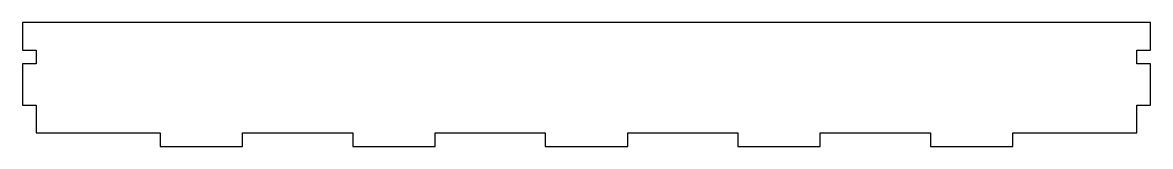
# Model space of a CAD drawing. Header units: millimetres. Extents: x -430 to -20, y -435 to -390.
import ezdxf

# ---------------------------------------------------------------- set-up
doc = ezdxf.new("R2010")
doc.units = ezdxf.units.MM

msp = doc.modelspace()

# ---------------------------------------------------------------- linework, layer by layer
at = {"color": 7, "linetype": 'Continuous', "lineweight": 25}
for p, q in [((-430, -390), (-430, -400)), ((-20, -390), (-430, -390)), ((-20, -400), (-20, -390)), ((-430, -400), (-425, -400)), ((-425, -400), (-425, -405)), ((-25, -405), (-25, -400)), ((-25, -400), (-20, -400)), ((-430, -405), (-430, -420)), ((-425, -405), (-430, -405)), ((-20, -405), (-25, -405)), ((-20, -420), (-20, -405)), ((-430, -420), (-425, -420)), ((-425, -420), (-425, -430)), ((-25, -420), (-20, -420)), ((-25, -430), (-25, -420)), ((-425, -430), (-380, -430)), ((-380, -430), (-380, -435)), ((-350, -430), (-310, -430)), ((-350, -435), (-350, -430)), ((-310, -430), (-310, -435)), ((-280, -430), (-240, -430)), ((-280, -435), (-280, -430)), ((-240, -430), (-240, -435)), ((-210, -430), (-170, -430)), ((-210, -435), (-210, -430)), ((-170, -430), (-170, -435)), ((-140, -430), (-100, -430)), ((-140, -435), (-140, -430)), ((-100, -430), (-100, -435)), ((-70, -430), (-25, -430)), ((-70, -435), (-70, -430)), ((-380, -435), (-350, -435)), ((-310, -435), (-280, -435)), ((-240, -435), (-210, -435)), ((-170, -435), (-140, -435)), ((-100, -435), (-70, -435))]:
    msp.add_line(p, q, dxfattribs=at)

doc.saveas('drawing.dxf')
